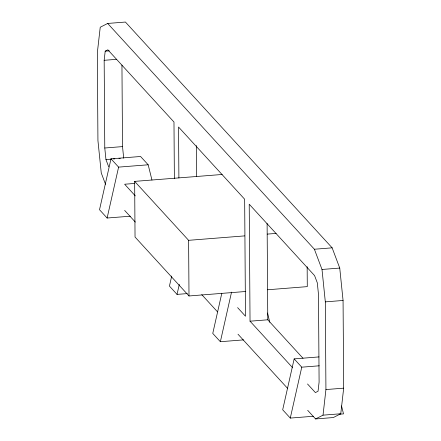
<?xml version="1.0" encoding="UTF-8"?>
<svg xmlns="http://www.w3.org/2000/svg" width="441" height="441" viewBox="0 0 441 441"><rect width="100%" height="100%" fill="white"/><g stroke="black" fill="none" stroke-linecap="round" stroke-linejoin="round"><path stroke-width="0.66" d="M108.679 166.803L105.961 159.576L104.776 148.005L104.164 60.307L105.201 51.167L107.858 49.811L173.98 122.03L174.371 178.462M307.686 410.323L315.58 418.95L323.021 415.157L325.932 389.563L325.32 301.87L322.002 269.468L314.394 249.242L107.676 23.45L100.234 27.243L97.323 52.837L97.935 140.536L101.254 172.933L105.531 184.31M315.58 418.95L333.324 417.55L340.766 413.757L343.677 388.163L343.065 300.464L339.746 268.067L332.139 247.836L125.42 22.05L107.676 23.45M151.958 180.033L148.17 164.791L140.574 156.489L111 158.826L99.517 209.729L107.119 218.03L130.321 216.2M107.119 218.03L118.601 167.122L111 158.826M171.703 276.049L169.438 286.099L177.039 294.401L187.276 293.59M177.039 294.401L179.305 284.351M221.823 293.226L212.76 333.418L220.362 341.714L243.564 339.884M220.362 341.714L231.536 292.151M319.025 356.912L294.158 358.88L282.681 409.783L290.277 418.085L313.485 416.254M290.277 418.085L301.76 367.182L294.158 358.88M105.201 51.167L109.296 50.847M104.164 60.307L116.446 59.337M104.776 148.005L122.515 146.605L121.948 65.075M105.961 159.576L111.419 159.146M113.469 158.981L114.831 158.876M118.927 158.551L120.288 158.446M118.601 167.122L148.17 164.791M245.753 291.49L189.002 295.972L135.04 237.037L134.654 181.383L222.17 174.471M134.874 183.423L124.638 184.233L135.321 195.898M134.654 181.383L188.61 240.323L244.678 235.891M267.246 234.11L276.132 233.41M314.394 249.242L332.139 247.836M322.002 269.468L339.746 268.067M267.632 289.765L307.289 286.628L307.151 266.706M325.32 301.87L343.065 300.464M307.515 383.979L315.398 392.589L318.055 391.233L319.097 382.093L318.485 294.395L317.3 282.824L314.582 275.603L249.22 204.211L250.036 321.197L267.781 319.797L303.011 358.279M301.76 367.182L319.234 365.798M325.932 389.563L343.677 388.163M323.021 415.157L340.766 413.757M339.416 414.204L343.511 413.884L341.532 405.929M237.616 307.631L245.477 316.219L244.661 199.233L178.539 127.014L178.897 177.938M250.036 321.197L292.681 367.777M124.654 210.412L135.337 222.082M201.769 294.638L217.562 311.892M238.002 334.217L287.708 388.504M267.5 312.994L269.804 322.272M122.515 146.605L123.701 158.176M267.108 223.455L267.781 319.797M196.421 145.569L196.636 176.538M188.61 240.323L189.002 295.972"/></g></svg>
